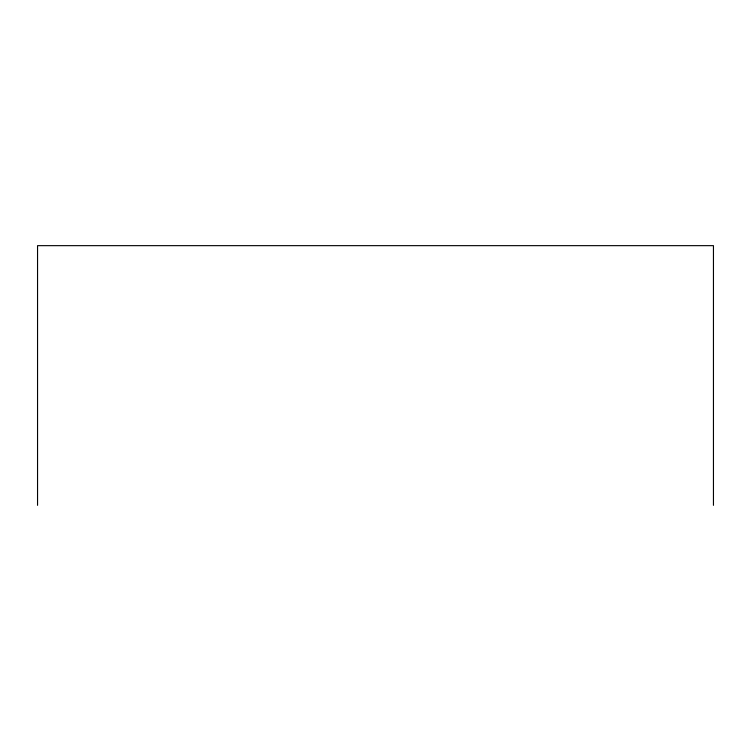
<?xml version="1.0" encoding="UTF-8"?>
<svg xmlns="http://www.w3.org/2000/svg" width="751" height="751" viewBox="0 0 751 751"><rect width="100%" height="100%" fill="white"/><g stroke="black" fill="none" stroke-linecap="round" stroke-linejoin="round"><path stroke-width="1.13" d="M713.45 505.348L713.45 245.652L37.55 245.652L37.55 505.348"/></g></svg>
